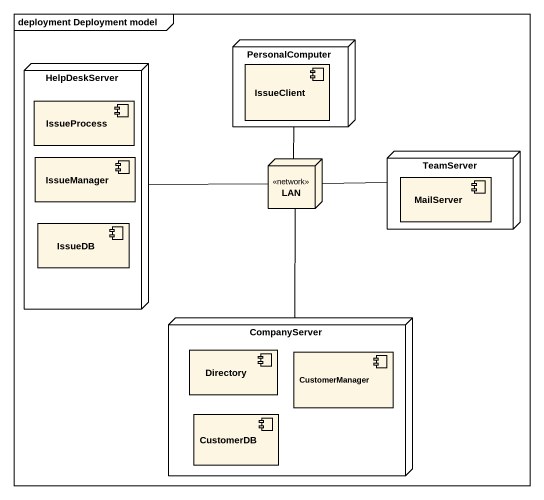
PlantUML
@startuml
mainframe deployment Deployment model
node HelpDeskServer {
  component IssueProcess
  component IssueManager
  component IssueDB
}
node PersonalComputer {
  component IssueClient
}
node LAN <<network>>
node TeamServer {
  component MailServer
}
node CompanyServer {
  component Directory
  component CustomerManager
  component CustomerDB
}
PersonalComputer -- LAN
LAN -left- HelpDeskServer
LAN -right- TeamServer
LAN -- CompanyServer
@enduml
